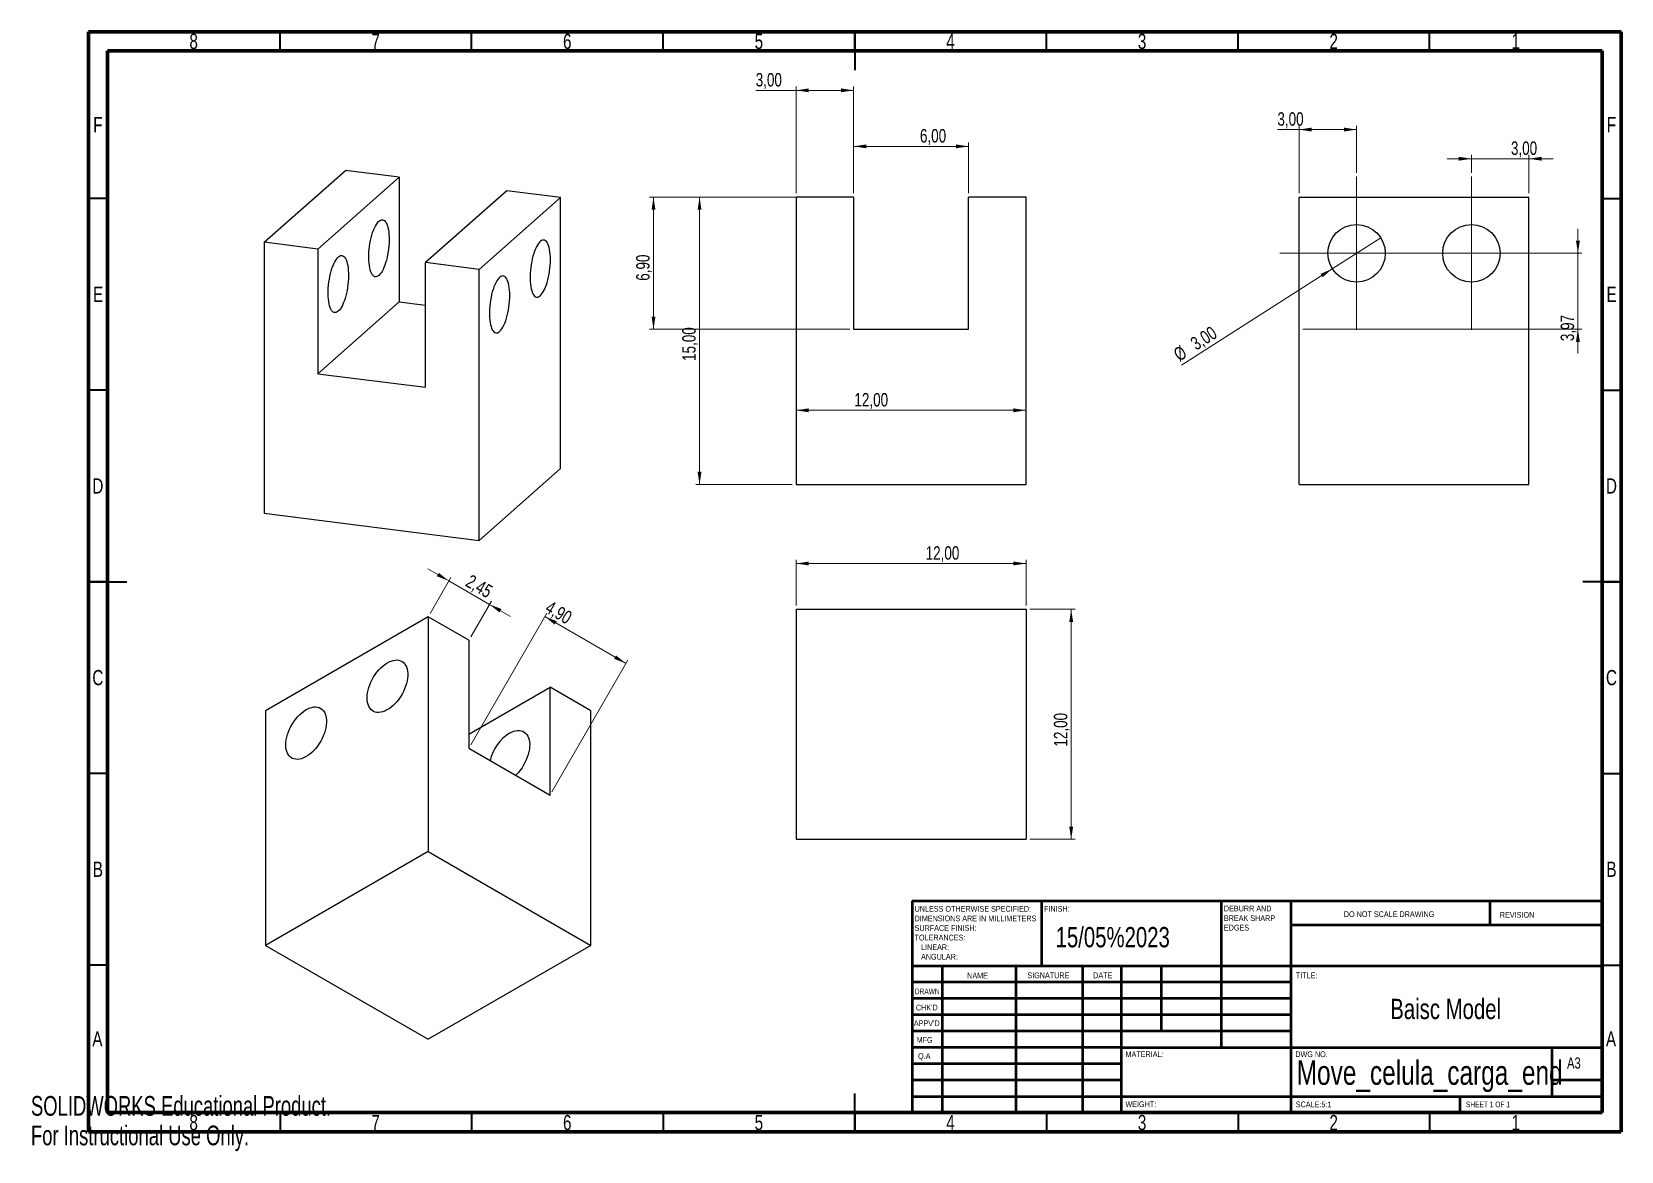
# Model space of a CAD drawing. Header units: millimetres. Extents: x 0 to 415, y 0 to 292.
import ezdxf

# ---------------------------------------------------------------- set-up
doc = ezdxf.new("R2010")
doc.units = ezdxf.units.MM
doc.styles.add('SLDTEXTSTYLE0', font='TXT', dxfattribs={"width": 0.75})
doc.styles.add('SLDTEXTSTYLE1', font='TXT', dxfattribs={"width": 0.686449})
doc.styles.add('SLDTEXTSTYLE2', font='TXT', dxfattribs={"width": 0.6875})
doc.styles.add('SLDTEXTSTYLE3', font='TXT', dxfattribs={"width": 0.7})
doc.dimstyles.new('SLDDIMSTYLE0', dxfattribs={"dimtxt": 3.5, "dimasz": 3.302, "dimexe": 0, "dimexo": 0.0625, "dimgap": 0.875, "dimtad": 1, "dimlfac": 0.2, "dimrnd": 1e-09, "dimzin": 12, "dimdsep": 46, "dimtxsty": 'SLDTEXTSTYLE0', "dimsah": 1, "dimcen": 0.09, "dimadec": 0, "dimazin": 3, "dimtfac": 1, "dimtofl": 0, "dimtmove": 0, "dimatfit": 3, "dimfxl": 0, "dimfrac": 2, "dimtolj": 1, "dimtzin": 12, "dimarcsym": 0})
doc.dimstyles.new('SLDDIMSTYLE1', dxfattribs={"dimtxt": 3.5, "dimasz": 3.302, "dimexe": 0, "dimexo": 0.0625, "dimgap": 0.875, "dimtad": 1, "dimlfac": 0.2, "dimrnd": 1e-09, "dimzin": 12, "dimdsep": 46, "dimtxsty": 'SLDTEXTSTYLE0', "dimsah": 1, "dimcen": 0.09, "dimadec": 0, "dimazin": 3, "dimtfac": 1, "dimtmove": 0, "dimatfit": 0, "dimfxl": 0, "dimfrac": 2, "dimtolj": 1, "dimtzin": 12, "dimarcsym": 0})
doc.dimstyles.new('SLDDIMSTYLE2', dxfattribs={"dimtxt": 3.5, "dimasz": 3.302, "dimexe": 0, "dimexo": 0.0625, "dimgap": 0.875, "dimtad": 1, "dimlfac": 0.2, "dimrnd": 1e-09, "dimzin": 12, "dimdsep": 46, "dimtxsty": 'SLDTEXTSTYLE0', "dimblk1": 'NONE', "dimsah": 1, "dimcen": 0, "dimadec": 0, "dimazin": 3, "dimtfac": 1, "dimtmove": 0, "dimatfit": 3, "dimldrblk": 'NONE', "dimfxl": 0, "dimfrac": 2, "dimtolj": 1, "dimtzin": 12, "dimarcsym": 0})

# ---------------------------------------------------------------- blocks, each defined once
blk = doc.blocks.new('_D')
at = {"color": 7, "linetype": 'Continuous', "lineweight": 0}
for p, q in [((199.69, 247.88), (199.69, 192.24)), ((259.69, 247.88), (259.69, 192.24)), ((199.69, 193.24), (259.69, 193.24))]:
    blk.add_line(p, q, dxfattribs=at)
at = {"color": 7, "linetype": 'Continuous', "lineweight": 18}
for points in [[(199.69, 193.24), (202.99, 192.73), (202.99, 193.75)], [(259.69, 193.24), (256.38, 193.75), (256.38, 192.73)]]:
    blk.add_solid(points, dxfattribs=at)
at = {"color": 7, "linetype": 'Continuous', "lineweight": 18, "insert": (214.9, 197.75), "char_height": 3.5, "attachment_point": 1, "style": 'SLDTEXTSTYLE0'}
blk.add_mtext('12,00', dxfattribs=at)
blk = doc.blocks.new('_D_1')
at = {"color": 7, "linetype": 'Continuous', "lineweight": 0}
for p, q in [((198.69, 248.88), (173.48, 248.88)), ((174.48, 173.88), (174.48, 248.88)), ((198.69, 173.88), (173.48, 173.88))]:
    blk.add_line(p, q, dxfattribs=at)
at = {"color": 7, "linetype": 'Continuous', "lineweight": 18}
for points in [[(174.48, 248.88), (173.97, 245.58), (174.98, 245.58)], [(174.48, 173.88), (174.98, 177.19), (173.97, 177.19)]]:
    blk.add_solid(points, dxfattribs=at)
at = {"color": 7, "linetype": 'Continuous', "lineweight": 18, "insert": (169.96, 206.13), "char_height": 3.5, "attachment_point": 1, "rotation": 90, "style": 'SLDTEXTSTYLE0'}
blk.add_mtext('15,00', dxfattribs=at)
blk = doc.blocks.new('_D_2')
at = {"color": 7, "linetype": 'Continuous', "lineweight": 0}
for p, q in [((199.69, 276.72), (189.14, 276.72)), ((199.69, 249.88), (199.69, 277.72)), ((214.69, 276.72), (199.69, 276.72)), ((214.69, 249.88), (214.69, 277.72))]:
    blk.add_line(p, q, dxfattribs=at)
at = {"color": 7, "linetype": 'Continuous', "lineweight": 18}
for points in [[(199.69, 276.72), (202.99, 276.22), (202.99, 277.23)], [(214.69, 276.72), (211.38, 277.23), (211.38, 276.22)]]:
    blk.add_solid(points, dxfattribs=at)
at = {"color": 7, "linetype": 'Continuous', "lineweight": 18, "insert": (189.14, 281.24), "char_height": 3.5, "attachment_point": 1, "style": 'SLDTEXTSTYLE0'}
blk.add_mtext('3,00', dxfattribs=at)
blk = doc.blocks.new('_D_3')
at = {"color": 7, "linetype": 'Continuous', "lineweight": 0}
for p, q in [((214.69, 249.88), (214.69, 263.11)), ((214.69, 262.11), (244.69, 262.11)), ((244.69, 249.88), (244.69, 263.11))]:
    blk.add_line(p, q, dxfattribs=at)
at = {"color": 7, "linetype": 'Continuous', "lineweight": 18}
for points in [[(214.69, 262.11), (217.99, 261.6), (217.99, 262.61)], [(244.69, 262.11), (241.38, 262.61), (241.38, 261.6)]]:
    blk.add_solid(points, dxfattribs=at)
at = {"color": 7, "linetype": 'Continuous', "lineweight": 18, "insert": (232, 266.62), "char_height": 3.5, "attachment_point": 1, "style": 'SLDTEXTSTYLE0'}
blk.add_mtext('6,00', dxfattribs=at)
blk = doc.blocks.new('_D_4')
at = {"color": 7, "linetype": 'Continuous', "lineweight": 0}
for p, q in [((213.69, 248.88), (161.46, 248.88)), ((162.46, 248.88), (162.46, 214.38)), ((213.69, 214.38), (161.46, 214.38))]:
    blk.add_line(p, q, dxfattribs=at)
at = {"color": 7, "linetype": 'Continuous', "lineweight": 18}
for points in [[(162.46, 248.88), (161.96, 245.58), (162.97, 245.58)], [(162.46, 214.38), (162.97, 217.69), (161.96, 217.69)]]:
    blk.add_solid(points, dxfattribs=at)
at = {"color": 7, "linetype": 'Continuous', "lineweight": 18, "insert": (157.95, 227.04), "char_height": 3.5, "attachment_point": 1, "rotation": 90, "style": 'SLDTEXTSTYLE0'}
blk.add_mtext('6,90', dxfattribs=at)
blk = doc.blocks.new('_D_5')
at = {"color": 7, "linetype": 'Continuous', "lineweight": 0}
for p, q in [((260.69, 141.32), (272.46, 141.32)), ((271.46, 81.32), (271.46, 141.32)), ((260.69, 81.32), (272.46, 81.32))]:
    blk.add_line(p, q, dxfattribs=at)
at = {"color": 7, "linetype": 'Continuous', "lineweight": 18}
for points in [[(271.46, 141.32), (270.96, 138.01), (271.97, 138.01)], [(271.46, 81.32), (271.97, 84.62), (270.96, 84.62)]]:
    blk.add_solid(points, dxfattribs=at)
at = {"color": 7, "linetype": 'Continuous', "lineweight": 18, "insert": (266.95, 105.5), "char_height": 3.5, "attachment_point": 1, "rotation": 90, "style": 'SLDTEXTSTYLE0'}
blk.add_mtext('12,00', dxfattribs=at)
blk = doc.blocks.new('_D_6')
at = {"color": 7, "linetype": 'Continuous', "lineweight": 0}
for p, q in [((199.69, 142.32), (199.69, 154.27)), ((259.69, 142.32), (259.69, 154.27)), ((199.69, 153.27), (259.69, 153.27))]:
    blk.add_line(p, q, dxfattribs=at)
at = {"color": 7, "linetype": 'Continuous', "lineweight": 18}
for points in [[(199.69, 153.27), (202.99, 152.77), (202.99, 153.78)], [(259.69, 153.27), (256.38, 153.78), (256.38, 152.77)]]:
    blk.add_solid(points, dxfattribs=at)
at = {"color": 7, "linetype": 'Continuous', "lineweight": 18, "insert": (233.49, 157.78), "char_height": 3.5, "attachment_point": 1, "style": 'SLDTEXTSTYLE0'}
blk.add_mtext('12,00', dxfattribs=at)
blk = doc.blocks.new('_D_7')
at = {"color": 7, "linetype": 'Continuous', "lineweight": 0}
for p, q in [((330.92, 266.49), (325.28, 266.49)), ((330.92, 249.88), (330.92, 267.49)), ((345.92, 266.49), (330.92, 266.49)), ((345.92, 255.21), (345.92, 267.49))]:
    blk.add_line(p, q, dxfattribs=at)
at = {"color": 7, "linetype": 'Continuous', "lineweight": 18}
for points in [[(330.92, 266.49), (334.23, 265.98), (334.23, 267)], [(345.92, 266.49), (342.62, 267), (342.62, 265.98)]]:
    blk.add_solid(points, dxfattribs=at)
at = {"color": 7, "linetype": 'Continuous', "lineweight": 18, "insert": (325.28, 271), "char_height": 3.5, "attachment_point": 1, "style": 'SLDTEXTSTYLE0'}
blk.add_mtext('3,00', dxfattribs=at)
blk = doc.blocks.new('_D_8')
at = {"color": 7, "linetype": 'Continuous', "lineweight": 0}
for p, q in [((403.7, 234.21), (403.7, 240.56)), ((366.92, 234.21), (404.7, 234.21)), ((403.7, 234.21), (403.7, 214.38)), ((331.92, 214.38), (404.7, 214.38)), ((403.7, 214.38), (403.7, 208.03))]:
    blk.add_line(p, q, dxfattribs=at)
at = {"color": 7, "linetype": 'Continuous', "lineweight": 18}
for points in [[(403.7, 234.21), (404.21, 237.51), (403.19, 237.51)], [(403.7, 214.38), (403.19, 211.08), (404.21, 211.08)]]:
    blk.add_solid(points, dxfattribs=at)
at = {"color": 7, "linetype": 'Continuous', "lineweight": 18, "insert": (399.19, 211.29), "char_height": 3.5, "attachment_point": 1, "rotation": 90, "style": 'SLDTEXTSTYLE0'}
blk.add_mtext('3,97', dxfattribs=at)
blk = doc.blocks.new('_D_9')
at = {"color": 7, "linetype": 'Continuous', "lineweight": 0}
for p, q in [((375.92, 258.88), (369.57, 258.88)), ((375.92, 255.21), (375.92, 259.88)), ((375.92, 258.88), (390.92, 258.88)), ((390.92, 249.88), (390.92, 259.88)), ((390.92, 258.88), (397.27, 258.88))]:
    blk.add_line(p, q, dxfattribs=at)
at = {"color": 7, "linetype": 'Continuous', "lineweight": 18}
for points in [[(375.92, 258.88), (372.62, 259.39), (372.62, 258.37)], [(390.92, 258.88), (394.23, 258.37), (394.23, 259.39)]]:
    blk.add_solid(points, dxfattribs=at)
at = {"color": 7, "linetype": 'Continuous', "lineweight": 18, "insert": (386.23, 263.39), "char_height": 3.5, "attachment_point": 1, "style": 'SLDTEXTSTYLE0'}
blk.add_mtext('3,00', dxfattribs=at)
blk = doc.blocks.new('_D_10')
at = {"color": 7, "linetype": 'Continuous', "lineweight": 0}
for q in [(352.25, 238.24), (300.22, 205.04)]:
    blk.add_line((339.6, 230.18), q, dxfattribs=at)
at = {"color": 7, "linetype": 'Continuous', "lineweight": 18}
blk.add_solid([(339.6, 230.18), (336.54, 228.83), (337.09, 227.97)], dxfattribs=at)
at = {"color": 7, "linetype": 'Continuous', "lineweight": 18, "char_height": 3.5, "attachment_point": 1, "rotation": 32.5437, "style": 'SLDTEXTSTYLE0'}
for s, insert in [('3,00', (302.22, 211.73)), ('%%c', (297.79, 208.84))]:
    blk.add_mtext(s, dxfattribs=dict(at, insert=insert))
blk = doc.blocks.new('_None')
blk = doc.blocks.new('SW_CENTERMARKSYMBOL_0')
at = {"color": 0, "linetype": 'Continuous', "lineweight": 18}
for p, q in [((0, 12.5), (0, 20)), ((0, 0), (0, 12.5)), ((-12.5, 0), (-20, 0)), ((0, 0), (-12.5, 0)), ((0, 0), (0, -12.5)), ((0, 0), (12.5, 0)), ((12.5, 0), (20, 0)), ((0, -12.5), (0, -20))]:
    blk.add_line(p, q, dxfattribs=at)
blk = doc.blocks.new('SW_CENTERMARKSYMBOL_1')
at = {"color": 0, "linetype": 'Continuous', "lineweight": 18}
for p, q in [((0, 12.5), (0, 20)), ((0, 0), (0, 12.5)), ((-12.5, 0), (-20, 0)), ((0, 0), (-12.5, 0)), ((0, 0), (0, -12.5)), ((0, 0), (12.5, 0)), ((12.5, 0), (20, 0)), ((0, -12.5), (0, -20))]:
    blk.add_line(p, q, dxfattribs=at)
blk = doc.blocks.new('_D_11')
at = {"color": 7, "linetype": 'Continuous', "lineweight": 0}
for p, q in [((109.05, 148.73), (103.55, 151.91)), ((104.14, 140.23), (109.55, 149.6)), ((119.66, 142.61), (109.05, 148.73)), ((114.75, 134.1), (120.16, 143.48)), ((119.66, 142.61), (125.16, 139.44))]:
    blk.add_line(p, q, dxfattribs=at)
at = {"color": 7, "linetype": 'Continuous', "lineweight": 18}
for points in [[(109.05, 148.73), (106.45, 150.82), (105.94, 149.94)], [(119.66, 142.61), (122.27, 140.52), (122.77, 141.4)]]:
    blk.add_solid(points, dxfattribs=at)
at = {"color": 7, "linetype": 'Continuous', "lineweight": 18, "insert": (114.9, 150.57), "char_height": 3.5, "attachment_point": 1, "rotation": 330.0027, "style": 'SLDTEXTSTYLE0'}
blk.add_mtext('2,45', dxfattribs=at)
blk = doc.blocks.new('_D_12')
at = {"color": 7, "linetype": 'Continuous', "lineweight": 0}
for p, q in [((114.75, 105.93), (134.59, 140.3)), ((134.09, 139.43), (155.3, 127.19)), ((135.96, 93.69), (155.8, 128.05))]:
    blk.add_line(p, q, dxfattribs=at)
at = {"color": 7, "linetype": 'Continuous', "lineweight": 18}
for points in [[(134.09, 139.43), (136.69, 137.34), (137.2, 138.22)], [(155.3, 127.19), (152.7, 129.28), (152.19, 128.4)]]:
    blk.add_solid(points, dxfattribs=at)
at = {"color": 7, "linetype": 'Continuous', "lineweight": 18, "insert": (135.64, 143.75), "char_height": 3.5, "attachment_point": 1, "rotation": 330.0027, "style": 'SLDTEXTSTYLE0'}
blk.add_mtext('4,90', dxfattribs=at)

msp = doc.modelspace()

# ---------------------------------------------------------------- linework, layer by layer
at = {"color": 7, "linetype": 'Continuous', "lineweight": 70}
for p, q in [((15, 5), (15, 292)), ((15, 292), (415, 292)), ((415, 292), (415, 5)), ((20, 10), (20, 287)), ((20, 287), (410, 287)), ((410, 287), (410, 10)), ((410, 10), (20, 10)), ((415, 5), (15, 5))]:
    msp.add_line(p, q, dxfattribs=at)
at = {"color": 7, "linetype": 'Continuous', "lineweight": 35}
for p, q in [((65, 287), (65, 292)), ((115, 287), (115, 292)), ((165, 287), (165, 292)), ((215, 292), (215, 282)), ((215, 287), (215, 292)), ((265, 287), (265, 292)), ((315, 287), (315, 292)), ((365, 287), (365, 292)), ((20, 248.5), (15, 248.5)), ((410, 248.5), (415, 248.5)), ((20, 198.5), (15, 198.5)), ((410, 198.5), (415, 198.5)), ((15, 148.5), (25, 148.5)), ((20, 148.5), (15, 148.5)), ((415, 148.5), (405, 148.5)), ((410, 148.5), (415, 148.5)), ((20, 98.5), (15, 98.5)), ((410, 98.5), (415, 98.5)), ((20, 48.5), (15, 48.5)), ((410, 48.5), (415, 48.5)), ((215, 5), (215, 15)), ((65, 10), (65, 5)), ((115, 10), (115, 5)), ((165, 10), (165, 5)), ((215, 10), (215, 5)), ((265, 10), (265, 5)), ((315, 10), (315, 5)), ((365, 10), (365, 5))]:
    msp.add_line(p, q, dxfattribs=at)
at = {"color": 7, "linetype": 'Continuous', "lineweight": 25}
for p, q in [((60.873, 237.094), (82.086, 255.802)), ((96.117, 254.034), (74.904, 235.326)), ((96.117, 254.034), (82.086, 255.802)), ((96.117, 254.034), (96.117, 221.507)), ((124.18, 250.499), (102.966, 231.79)), ((138.211, 248.731), (124.18, 250.499)), ((199.686, 248.885), (199.686, 173.885)), ((214.686, 248.885), (199.686, 248.885)), ((214.686, 248.885), (214.686, 214.385)), ((244.686, 214.385), (244.686, 248.885)), ((259.686, 248.885), (244.686, 248.885)), ((259.686, 173.885), (259.686, 248.885)), ((330.923, 173.885), (330.923, 248.885)), ((330.923, 248.885), (390.923, 248.885)), ((390.923, 173.885), (390.923, 248.885)), ((116.998, 230.023), (138.211, 248.731)), ((138.211, 178.02), (138.211, 248.731)), ((60.873, 237.094), (60.873, 166.383)), ((74.904, 235.326), (60.873, 237.094)), ((74.904, 235.326), (74.904, 202.799)), ((116.998, 230.023), (102.966, 231.79)), ((102.966, 199.263), (102.966, 231.79)), ((116.998, 159.312), (116.998, 230.023)), ((96.117, 221.507), (74.904, 202.799)), ((96.117, 221.507), (102.966, 220.644)), ((214.686, 214.385), (244.686, 214.385)), ((74.904, 202.799), (102.966, 199.263)), ((116.998, 159.312), (138.211, 178.02)), ((199.686, 173.885), (259.686, 173.885)), ((330.923, 173.885), (390.923, 173.885)), ((60.873, 166.383), (116.998, 159.312)), ((199.686, 141.316), (259.686, 141.316)), ((199.686, 141.316), (199.686, 81.316)), ((259.686, 141.316), (259.686, 81.316)), ((103.643, 139.361), (61.216, 114.869)), ((103.643, 139.361), (103.643, 78.12)), ((114.25, 133.238), (103.643, 139.361)), ((114.25, 133.238), (114.25, 105.067)), ((114.25, 108.746), (135.463, 120.992)), ((135.463, 92.821), (135.463, 120.992)), ((146.069, 114.869), (135.463, 120.992)), ((61.216, 114.869), (61.216, 53.628)), ((146.069, 53.628), (146.069, 114.869)), ((114.25, 105.067), (135.463, 92.821)), ((199.686, 81.316), (259.686, 81.316)), ((103.643, 78.12), (61.216, 53.628)), ((103.643, 78.12), (146.069, 53.628)), ((61.216, 53.628), (103.643, 29.136)), ((146.069, 53.628), (103.643, 29.136))]:
    msp.add_line(p, q, dxfattribs=at)
at = {"color": 7, "linetype": 'Continuous', "lineweight": 50}
for p, q in [((230, 65.25), (410, 65.25)), ((230, 65.25), (230, 10)), ((263.8, 48.25), (263.8, 65.25)), ((310.6, 65.25), (310.6, 27)), ((328.8, 65.25), (328.8, 10)), ((380.8, 58.875), (380.8, 65.25)), ((410, 58.875), (328.8, 58.875)), ((410, 48.25), (230, 48.25)), ((237.8, 48.25), (237.8, 10)), ((256.991, 48.25), (256.991, 10)), ((274.399, 48.25), (274.399, 10)), ((284.6, 10), (284.6, 48.25)), ((295, 31.25), (295, 48.25)), ((328.8, 44), (230, 44)), ((328.8, 39.75), (230, 39.75)), ((328.8, 35.5), (230, 35.5)), ((328.8, 31.25), (230, 31.25)), ((284.6, 27), (230, 27)), ((284.6, 27), (410, 27)), ((397, 14.25), (397, 27)), ((284.6, 22.75), (230, 22.75)), ((284.6, 18.5), (230, 18.5)), ((410, 18.5), (397, 18.5)), ((230, 14.25), (410, 14.25)), ((373, 10), (373, 14.25))]:
    msp.add_line(p, q, dxfattribs=at)
at = {"color": 7, "linetype": 'Continuous', "lineweight": 25, "flags": 128}
for points in [[(90.814, 228.45), (90.541, 228.247), (90.271, 228.121), (90.007, 228.074), (89.752, 228.106), (89.508, 228.216), (89.277, 228.403), (89.063, 228.666), (88.868, 229.002), (88.693, 229.407), (88.541, 229.876), (88.412, 230.406), (88.309, 230.989), (88.233, 231.621), (88.184, 232.294), (88.163, 233.002), (88.17, 233.736), (88.205, 234.488), (88.268, 235.252), (88.358, 236.019), (88.473, 236.78), (88.614, 237.529), (88.778, 238.255), (88.963, 238.953), (89.168, 239.615), (89.391, 240.233), (89.628, 240.801), (89.878, 241.313), (90.139, 241.764), (90.406, 242.148), (90.677, 242.463), (90.95, 242.703), (91.222, 242.868), (91.489, 242.955), (91.749, 242.963), (91.999, 242.892), (92.237, 242.743), (92.459, 242.517), (92.665, 242.217), (92.85, 241.847), (93.014, 241.409), (93.154, 240.909), (93.27, 240.351), (93.36, 239.743), (93.423, 239.09), (93.458, 238.399), (93.465, 237.677), (93.444, 236.933), (93.395, 236.173), (93.318, 235.407), (93.215, 234.642), (93.087, 233.886), (92.935, 233.148), (92.76, 232.434), (92.564, 231.754), (92.35, 231.113), (92.12, 230.519), (91.876, 229.978), (91.62, 229.496), (91.356, 229.078), (91.086, 228.728), (90.814, 228.45)], [(135.559, 232.557), (135.545, 233.271), (135.503, 233.954), (135.434, 234.596), (135.337, 235.193), (135.215, 235.736), (135.069, 236.221), (134.899, 236.643), (134.709, 236.996), (134.499, 237.277), (134.273, 237.484), (134.032, 237.614), (133.779, 237.665), (133.517, 237.637), (133.248, 237.531), (132.976, 237.347), (132.703, 237.088), (132.432, 236.755), (132.166, 236.354), (131.909, 235.887), (131.661, 235.36), (131.427, 234.779), (131.209, 234.15), (131.008, 233.479), (130.828, 232.773), (130.67, 232.04), (130.536, 231.288), (130.426, 230.524), (130.343, 229.757), (130.287, 228.996), (130.259, 228.247), (130.259, 227.519), (130.287, 226.819), (130.343, 226.156), (130.426, 225.536), (130.536, 224.965), (130.67, 224.45), (130.828, 223.996), (131.008, 223.608), (131.209, 223.29), (131.427, 223.046), (131.661, 222.878), (131.909, 222.787), (132.166, 222.775), (132.432, 222.842), (132.703, 222.988), (132.976, 223.21), (133.248, 223.506), (133.517, 223.873), (133.779, 224.308), (134.032, 224.805), (134.273, 225.36), (134.499, 225.966), (134.709, 226.617), (134.899, 227.307), (135.069, 228.027), (135.215, 228.77), (135.337, 229.529), (135.434, 230.295), (135.503, 231.061), (135.545, 231.817), (135.559, 232.557)], [(80.207, 219.096), (79.935, 218.893), (79.665, 218.767), (79.401, 218.72), (79.145, 218.751), (78.901, 218.862), (78.671, 219.049), (78.457, 219.312), (78.261, 219.648), (78.086, 220.053), (77.934, 220.522), (77.806, 221.052), (77.703, 221.635), (77.626, 222.267), (77.578, 222.94), (77.556, 223.647), (77.563, 224.381), (77.599, 225.134), (77.661, 225.898), (77.751, 226.665), (77.867, 227.426), (78.007, 228.174), (78.171, 228.901), (78.357, 229.599), (78.562, 230.26), (78.784, 230.879), (79.022, 231.447), (79.272, 231.959), (79.532, 232.41), (79.799, 232.794), (80.071, 233.109), (80.344, 233.349), (80.615, 233.514), (80.883, 233.601), (81.143, 233.609), (81.393, 233.538), (81.63, 233.389), (81.853, 233.163), (82.058, 232.863), (82.243, 232.493), (82.407, 232.055), (82.548, 231.555), (82.664, 230.997), (82.753, 230.389), (82.816, 229.736), (82.851, 229.044), (82.858, 228.323), (82.837, 227.578), (82.788, 226.819), (82.712, 226.053), (82.609, 225.288), (82.481, 224.532), (82.328, 223.794), (82.153, 223.08), (81.958, 222.4), (81.744, 221.759), (81.513, 221.165), (81.269, 220.624), (81.014, 220.142), (80.75, 219.724), (80.48, 219.374), (80.207, 219.096)], [(124.953, 223.202), (124.938, 223.917), (124.896, 224.599), (124.827, 225.242), (124.731, 225.838), (124.609, 226.382), (124.462, 226.867), (124.293, 227.288), (124.102, 227.642), (123.892, 227.923), (123.666, 228.13), (123.425, 228.26), (123.172, 228.311), (122.91, 228.283), (122.641, 228.177), (122.369, 227.993), (122.096, 227.733), (121.825, 227.401), (121.56, 227), (121.302, 226.533), (121.055, 226.006), (120.821, 225.425), (120.602, 224.796), (120.402, 224.124), (120.222, 223.419), (120.063, 222.686), (119.929, 221.934), (119.82, 221.17), (119.737, 220.403), (119.681, 219.641), (119.653, 218.892), (119.653, 218.164), (119.681, 217.465), (119.737, 216.802), (119.82, 216.181), (119.929, 215.611), (120.063, 215.096), (120.222, 214.642), (120.402, 214.254), (120.602, 213.936), (120.821, 213.692), (121.055, 213.523), (121.302, 213.433), (121.56, 213.421), (121.825, 213.488), (122.096, 213.633), (122.369, 213.855), (122.641, 214.152), (122.91, 214.519), (123.172, 214.954), (123.425, 215.451), (123.666, 216.006), (123.892, 216.612), (124.102, 217.263), (124.293, 217.952), (124.462, 218.673), (124.609, 219.416), (124.731, 220.175), (124.827, 220.941), (124.896, 221.707), (124.938, 222.463), (124.953, 223.202)], [(87.733, 118.193), (87.761, 118.839), (87.845, 119.511), (87.984, 120.201), (88.177, 120.902), (88.421, 121.607), (88.714, 122.308), (89.053, 122.998), (89.434, 123.67), (89.853, 124.316), (90.306, 124.929), (90.788, 125.504), (91.294, 126.033), (91.818, 126.512), (92.355, 126.935), (92.9, 127.298), (93.446, 127.597), (93.987, 127.829), (94.519, 127.991), (95.034, 128.081), (95.529, 128.099), (95.997, 128.045), (96.434, 127.919), (96.834, 127.722), (97.195, 127.456), (97.511, 127.125), (97.78, 126.732), (97.999, 126.28), (98.165, 125.775), (98.276, 125.223), (98.333, 124.628), (98.333, 123.997), (98.276, 123.338), (98.165, 122.656), (97.999, 121.959), (97.78, 121.255), (97.511, 120.551), (97.195, 119.855), (96.834, 119.173), (96.434, 118.514), (95.997, 117.883), (95.529, 117.288), (95.034, 116.736), (94.519, 116.231), (93.987, 115.779), (93.446, 115.385), (92.9, 115.054), (92.355, 114.789), (91.818, 114.591), (91.294, 114.465), (90.788, 114.411), (90.306, 114.429), (89.853, 114.519), (89.434, 114.681), (89.053, 114.913), (88.714, 115.211), (88.421, 115.574), (88.177, 115.997), (87.984, 116.476), (87.845, 117.006), (87.761, 117.58), (87.733, 118.193)], [(66.52, 105.947), (66.548, 106.593), (66.632, 107.265), (66.771, 107.955), (66.964, 108.656), (67.208, 109.361), (67.501, 110.062), (67.84, 110.752), (68.221, 111.424), (68.64, 112.07), (69.093, 112.683), (69.575, 113.258), (70.081, 113.787), (70.605, 114.266), (71.142, 114.689), (71.687, 115.052), (72.232, 115.351), (72.774, 115.583), (73.305, 115.745), (73.821, 115.835), (74.316, 115.853), (74.784, 115.799), (75.22, 115.673), (75.621, 115.476), (75.982, 115.21), (76.298, 114.879), (76.567, 114.485), (76.785, 114.034), (76.952, 113.529), (77.063, 112.976), (77.119, 112.382), (77.119, 111.751), (77.063, 111.092), (76.952, 110.41), (76.785, 109.713), (76.567, 109.009), (76.298, 108.305), (75.982, 107.609), (75.621, 106.927), (75.22, 106.268), (74.784, 105.637), (74.316, 105.042), (73.821, 104.489), (73.305, 103.985), (72.774, 103.533), (72.232, 103.139), (71.687, 102.808), (71.142, 102.542), (70.605, 102.345), (70.081, 102.219), (69.575, 102.164), (69.093, 102.183), (68.64, 102.273), (68.221, 102.435), (67.84, 102.666), (67.501, 102.965), (67.208, 103.328), (66.964, 103.751), (66.771, 104.23), (66.632, 104.759), (66.548, 105.334), (66.52, 105.947)], [(124.856, 109.01), (125.401, 109.292), (125.941, 109.507), (126.469, 109.651), (126.98, 109.723), (127.468, 109.723), (127.929, 109.651), (128.357, 109.507), (128.748, 109.293), (129.098, 109.01), (129.403, 108.663), (129.659, 108.255), (129.865, 107.789), (130.018, 107.272), (130.116, 106.708), (130.158, 106.104), (130.144, 105.466), (130.073, 104.8), (129.948, 104.114), (129.769, 103.415), (129.537, 102.71), (129.256, 102.007), (128.928, 101.314), (128.558, 100.637), (128.147, 99.984), (127.702, 99.362), (127.227, 98.777), (126.727, 98.235), (126.489, 98.002)]]:
    msp.add_lwpolyline(points, dxfattribs=at)
at = {"color": 7, "linetype": 'Continuous', "lineweight": 25}
for centre in [(345.923, 234.21), (375.923, 234.21)]:
    msp.add_circle(centre, 7.5, dxfattribs=at)
msp.add_arc((131.226, 99.16), 11.73, 122.88978, 166.70735, dxfattribs=at)

# ---------------------------------------------------------------- block references
at = {"color": 7, "linetype": 'Continuous', "lineweight": 0}
for name, p in [('SW_CENTERMARKSYMBOL_1', (345.923, 234.21)), ('SW_CENTERMARKSYMBOL_0', (375.923, 234.21))]:
    msp.add_blockref(name, p, dxfattribs=at)

# ---------------------------------------------------------------- texts
for s, insert, char_height, attachment_point, style in [('8', (42.46, 291.483), 3.969, 2, 'SLDTEXTSTYLE0'), ('7', (89.96, 291.483), 3.969, 2, 'SLDTEXTSTYLE0'), ('6', (139.96, 291.483), 3.969, 2, 'SLDTEXTSTYLE0'), ('5', (189.96, 291.483), 3.969, 2, 'SLDTEXTSTYLE0'), ('4', (239.96, 291.483), 3.969, 2, 'SLDTEXTSTYLE0'), ('3', (289.96, 291.483), 3.969, 2, 'SLDTEXTSTYLE0'), ('2', (339.96, 291.483), 3.969, 2, 'SLDTEXTSTYLE0'), ('1', (387.46, 291.483), 3.969, 2, 'SLDTEXTSTYLE0'), ('F', (17.458, 269.733), 3.969, 2, 'SLDTEXTSTYLE0'), ('F', (412.458, 269.733), 3.969, 2, 'SLDTEXTSTYLE0'), ('E', (17.508, 225.483), 3.969, 2, 'SLDTEXTSTYLE0'), ('E', (412.508, 225.483), 3.969, 2, 'SLDTEXTSTYLE0'), ('D', (17.453, 175.483), 3.969, 2, 'SLDTEXTSTYLE0'), ('D', (412.453, 175.483), 3.969, 2, 'SLDTEXTSTYLE0'), ('C', (17.459, 125.483), 3.969, 2, 'SLDTEXTSTYLE0'), ('C', (412.459, 125.483), 3.969, 2, 'SLDTEXTSTYLE0'), ('B', (17.471, 75.483), 3.969, 2, 'SLDTEXTSTYLE0'), ('B', (412.471, 75.483), 3.969, 2, 'SLDTEXTSTYLE0'), ('UNLESS OTHERWISE SPECIFIED:', (230.594, 63.921), 1.5, 1, 'SLDTEXTSTYLE0'), ('FINISH:', (264.371, 63.919), 1.5, 1, 'SLDTEXTSTYLE0'), ('DEBURR AND', (311.309, 64.003), 1.5, 1, 'SLDTEXTSTYLE0'), ('DO NOT SCALE DRAWING', (342.615, 62.533), 1.5, 1, 'SLDTEXTSTYLE0'), ('REVISION', (383.328, 62.335), 1.5, 1, 'SLDTEXTSTYLE0'), ('SURFACE FINISH:', (230.594, 58.921), 1.5, 1, 'SLDTEXTSTYLE0'), ('DIMENSIONS ARE IN MILLIMETERS', (230.594, 61.421), 1.5, 1, 'SLDTEXTSTYLE0'), ('15/05%2023', (267.397, 58.431), 5.2917, 1, 'SLDTEXTSTYLE0'), ('BREAK SHARP', (311.309, 61.503), 1.5, 1, 'SLDTEXTSTYLE0'), ('EDGES', (311.309, 59.003), 1.5, 1, 'SLDTEXTSTYLE0'), ('TOLERANCES:', (230.594, 56.421), 1.5, 1, 'SLDTEXTSTYLE0'), ('ANGULAR:', (232.281, 51.421), 1.5, 1, 'SLDTEXTSTYLE0'), ('LINEAR:', (232.281, 53.921), 1.5, 1, 'SLDTEXTSTYLE0'), ('NAME', (244.322, 46.501), 1.5, 1, 'SLDTEXTSTYLE0'), ('SIGNATURE', (260.034, 46.562), 1.5, 1, 'SLDTEXTSTYLE0'), ('DATE', (277.215, 46.576), 1.5, 1, 'SLDTEXTSTYLE0'), ('TITLE:', (330.09, 46.576), 1.5, 1, 'SLDTEXTSTYLE0'), ('DRAWN', (230.643, 42.385), 1.5, 1, 'SLDTEXTSTYLE1'), ("CHK'D", (230.939, 38.162), 1.5, 1, 'SLDTEXTSTYLE0'), ('Baisc Model', (354.736, 39.704), 5.29167, 1, 'SLDTEXTSTYLE0'), ("APPV'D", (230.402, 34.066), 1.5, 1, 'SLDTEXTSTYLE0'), ('A', (17.34, 31.233), 3.969, 2, 'SLDTEXTSTYLE0'), ('MFG', (231.124, 29.716), 1.5, 1, 'SLDTEXTSTYLE0'), ('A', (412.34, 31.233), 3.969, 2, 'SLDTEXTSTYLE0'), ('Q.A', (231.509, 25.505), 1.5, 1, 'SLDTEXTSTYLE0'), ('MATERIAL:', (285.646, 25.986), 1.5, 1, 'SLDTEXTSTYLE0'), ('DWG NO.', (329.953, 25.986), 1.5, 1, 'SLDTEXTSTYLE0'), ('Move_celula_carga_end', (365.016, 23.607), 6.35, 2, 'SLDTEXTSTYLE0'), ('A3', (400.871, 24.406), 2.9104, 1, 'SLDTEXTSTYLE0'), ('WEIGHT:', (285.618, 12.949), 1.4986, 1, 'SLDTEXTSTYLE0'), ('SCALE:5:1', (330.074, 12.9), 1.5, 1, 'SLDTEXTSTYLE0'), ('SHEET 1 OF 1', (374.478, 12.9), 1.5, 1, 'SLDTEXTSTYLE2'), ('8', (42.46, 9.393), 3.969, 2, 'SLDTEXTSTYLE0'), ('7', (89.96, 9.393), 3.969, 2, 'SLDTEXTSTYLE0'), ('6', (139.96, 9.393), 3.969, 2, 'SLDTEXTSTYLE0'), ('5', (189.96, 9.393), 3.969, 2, 'SLDTEXTSTYLE0'), ('4', (239.96, 9.393), 3.969, 2, 'SLDTEXTSTYLE0'), ('3', (289.96, 9.393), 3.969, 2, 'SLDTEXTSTYLE0'), ('2', (339.96, 9.393), 3.969, 2, 'SLDTEXTSTYLE0'), ('1', (387.46, 9.393), 3.969, 2, 'SLDTEXTSTYLE0')]:
    msp.add_mtext(s, dxfattribs=dict(at, insert=insert, char_height=char_height, attachment_point=attachment_point, style=style))
at = {"color": 7, "linetype": 'Continuous', "char_height": 5.1381, "attachment_point": 1, "style": 'SLDTEXTSTYLE3'}
for s, insert in [('SOLIDWORKS Educational Product.', (0, 14.331)), ('For Instructional Use Only.', (0, 6.623))]:
    msp.add_mtext(s, dxfattribs=dict(at, insert=insert))

# ---------------------------------------------------------------- dimensions: what is measured, and where the dimension line sits
at = {"color": 7, "linetype": 'Continuous', "lineweight": 18}
for base, p1, p2, dimstyle, picture, middle in [((199.686, 279.501), (214.686, 248.885), (199.686, 248.885), 'SLDDIMSTYLE0', '_D_2', (193.666, 279.501)), ((330.923, 269.266), (345.923, 234.21), (330.923, 248.885), 'SLDDIMSTYLE0', '_D_7', (329.809, 269.266)), ((244.686, 264.885), (214.686, 248.885), (244.686, 248.885), 'SLDDIMSTYLE0', '_D_3', (236.523, 264.885)), ((390.923, 261.659), (375.923, 234.21), (390.923, 248.885), 'SLDDIMSTYLE1', '_D_9', (390.754, 261.659)), ((259.686, 196.019), (199.686, 248.885), (259.686, 248.885), 'SLDDIMSTYLE0', '_D', (220.722, 196.019)), ((259.686, 153.273), (199.686, 141.316), (259.686, 141.316), 'SLDDIMSTYLE0', '_D_6', (239.306, 153.273))]:
    dim = msp.add_linear_dim(base=base, p1=p1, p2=p2, dimstyle=dimstyle, dxfattribs=at)
    dim.commit()
    dim.dimension.update_dxf_attribs({"geometry": picture, "text_midpoint": middle, "dimtype": 160})
for base, p1, p2, angle, dimstyle, picture, middle in [((159.686, 214.385), (214.686, 248.885), (214.686, 214.385), 90, 'SLDDIMSTYLE0', '_D_4', (159.686, 231.566)), ((171.698, 248.885), (199.686, 173.885), (199.686, 248.885), 90, 'SLDDIMSTYLE0', '_D_1', (171.698, 211.953)), ((400.923176895, 214.38465704), (345.923176895, 234.20965704), (330.923176895, 214.38465704), 90, 'SLDDIMSTYLE1', '_D_8', (400.923176895, 215.81941039)), ((109.054, 148.733), (114.25, 133.238), (103.643, 139.361), 330.00269, 'SLDDIMSTYLE1', '_D_11', (116.562, 144.399)), ((155.302, 127.187), (114.25, 105.067), (135.463, 92.821), 330.00269, 'SLDDIMSTYLE0', '_D_12', (137.299, 137.58)), ((268.686, 141.316), (259.686, 81.316), (259.686, 141.316), 90, 'SLDDIMSTYLE0', '_D_5', (268.686, 111.316))]:
    dim = msp.add_linear_dim(base=base, p1=p1, p2=p2, angle=angle, dimstyle=dimstyle, dxfattribs=at)
    dim.commit()
    dim.dimension.update_dxf_attribs({"geometry": picture, "text_midpoint": middle, "dimtype": 160})
dim = msp.add_diameter_dim_2p(p1=(352.246, 238.244), p2=(339.601, 230.175), dimstyle='SLDDIMSTYLE2', dxfattribs=at)
dim.commit()
dim.dimension.update_dxf_attribs({"geometry": '_D_10', "text_midpoint": (306.189, 208.853), "dimtype": 163})

doc.saveas('drawing.dxf')
